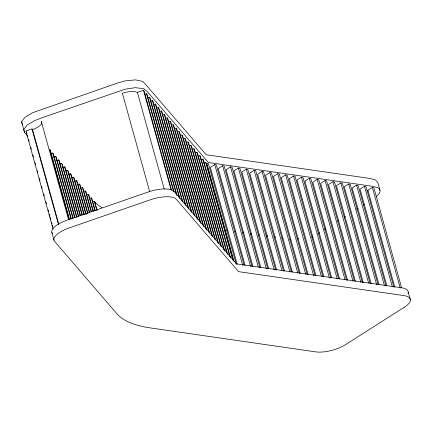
<?xml version="1.0" encoding="UTF-8"?>
<svg xmlns="http://www.w3.org/2000/svg" width="432" height="432" viewBox="0 0 432 432"><rect width="100%" height="100%" fill="white"/><g stroke="black" fill="none" stroke-linecap="round" stroke-linejoin="round"><path stroke-width="0.65" d="M27.988 136.523L24.581 132.565L21.6 121.727L25.018 117.234L32.454 112.768L116.753 83.29L125.572 80.8L135.578 79.882L142.592 81.367L145.395 84.132L206.199 154.737L369.463 178.389L375.052 179.669L377.795 182.412L379.993 190.318M244.01 264.854L216.27 164.83L214.769 164.608L210.346 167.422L237.19 264.2M252.072 266.647L224.149 165.969L222.647 165.753L218.225 168.566L245.068 265.345M259.951 267.786L232.027 167.108L230.526 166.892L226.103 169.706L252.947 266.485M267.646 268.283L239.906 168.253L238.405 168.032L233.987 170.845L260.825 267.629M275.708 270.07L247.784 169.393L246.283 169.177L241.866 171.99L268.704 268.769M283.586 271.215L255.663 170.537L254.162 170.316L249.745 173.129L276.583 269.908M291.281 271.706L263.542 171.677L262.04 171.461L257.623 174.274L284.461 271.053M299.344 273.494L271.42 172.816L269.919 172.6L265.502 175.414L292.34 272.192M307.222 274.639L279.299 173.961L277.798 173.74L273.38 176.553L300.218 273.337M314.923 275.13L287.183 175.1L285.676 174.884L281.259 177.698L308.097 274.477M322.979 276.923L295.061 176.245L293.555 176.024L289.138 178.837L315.976 275.616M330.858 278.062L302.94 177.385L301.433 177.169L297.016 179.982L323.854 276.761M226.654 230.931L227.756 230.224M338.558 278.554L310.819 178.524L309.312 178.308L304.895 181.121L331.733 277.9M234.533 232.07L235.634 231.368M346.615 280.346L318.697 179.669L317.191 179.447L312.773 182.261L339.611 279.045M242.411 233.21L244.069 232.157M354.316 280.838L326.576 180.808L325.069 180.592L320.652 183.406L347.49 280.184M250.29 234.355L251.392 233.653M362.372 282.631L334.454 181.953L332.948 181.732L328.531 184.545L355.369 281.324M258.169 235.494L259.276 234.792M370.251 283.77L342.333 183.092L340.826 182.876L336.409 185.69L363.247 282.469M266.047 236.639L267.705 235.58M377.951 284.261L350.212 184.232L348.705 184.016L344.288 186.829L371.126 283.608M273.926 237.778L275.584 236.725M386.008 286.054L358.09 185.377L356.584 185.155L352.166 187.969L379.004 284.753M281.804 238.918L282.911 238.216M393.887 287.194L365.969 186.516L364.462 186.3L360.045 189.113L386.883 285.892M289.683 240.062L290.79 239.36M366.93 190.939A13.041 4.779 -15.5 0 1 367.924 190.253L372.341 187.439L373.847 187.661L401.587 287.685M317.93 233.831L319.567 232.794M324.578 229.603L325.712 228.879M337.765 221.211L338.839 220.52M344.212 217.102L345.281 216.421M356.443 209.315L358.02 208.31M363.285 204.962L364.333 204.293M311.661 237.346L312.822 236.725M58.876 224.564L32.535 129.573L31.968 128.914L25.882 131.02L53.082 229.1M171.607 190.285L144.045 90.909L143.483 90.25L137.398 92.356L164.236 189.14M144.623 94.327L146.448 93.695L147.015 94.349L174.031 191.781M147.587 97.772L149.413 97.141L149.98 97.794L177.001 195.226M150.552 101.212L152.377 100.58L152.944 101.239L179.966 198.671M153.522 104.657L155.347 104.026L155.909 104.684L182.93 202.111M156.487 108.103L158.312 107.471L158.879 108.13L185.895 205.556M159.451 111.548L161.276 110.916L161.843 111.569L188.865 209.002M50.906 153.657L52.731 153.02L53.298 153.679L71.307 218.635M162.416 114.993L164.241 114.361L164.808 115.015L191.83 212.447M53.87 157.097L55.696 156.465L56.263 157.124L73.192 218.182M165.386 118.433L167.211 117.801L167.773 118.46L194.794 215.892M56.835 160.542L58.66 159.91L59.227 160.569L75.076 217.728M168.35 121.878L170.176 121.246L170.743 121.905L197.942 219.985M59.805 163.987L61.625 163.355L62.192 164.014L76.966 217.274M171.315 125.323L173.14 124.691L173.707 125.35L200.907 223.425M62.77 167.432L64.595 166.801L65.162 167.454L78.667 216.173M174.28 128.768L176.105 128.137L176.672 128.79L203.872 226.87M65.734 170.878L67.559 170.24L68.126 170.899L80.552 215.719M177.25 132.214L179.075 131.576L179.636 132.235L206.836 230.315M68.699 174.317L70.524 173.686L71.091 174.344L82.258 214.618M180.214 135.653L182.039 135.022L182.606 135.68L209.623 233.113M71.669 177.763L73.489 177.131L74.056 177.79L84.326 214.812M183.179 139.099L185.004 138.467L185.571 139.126L212.593 236.552M75.238 180.997L76.459 180.576L77.026 181.235L86.211 214.358M186.143 142.544L187.969 141.912L188.536 142.571L215.557 239.998M77.598 184.653L79.423 184.021L79.99 184.675L87.917 213.257M189.718 145.778L190.939 145.357L191.506 146.011L218.522 243.443M80.563 188.098L82.388 187.461L82.955 188.12L89.618 212.155M192.078 149.434L193.903 148.797L194.47 149.456L221.308 246.24M83.533 191.538L85.352 190.906L85.919 191.565L91.503 211.702M195.043 152.874L196.868 152.242L197.435 152.901L224.635 250.981M86.497 194.983L88.322 194.351L88.889 195.01L93.393 211.248M198.013 156.319L199.832 155.687L200.399 156.346L227.599 254.426M89.462 198.428L91.287 197.797L91.854 198.455L95.278 210.794M200.977 159.764L202.802 159.133L203.369 159.791L230.569 257.866M92.426 201.874L94.252 201.242L94.819 201.895A121.705 44.604 -15.5 0 0 102.049 207.695M203.942 163.21L205.767 162.578L206.334 163.231L233.35 260.663M21.6 121.727L22.556 124.929M408.24 292.118L410.4 299.911M372.341 187.439L400.264 288.117M367.924 190.253L394.794 287.145M364.462 186.3L392.202 286.33M356.584 185.155L384.323 285.185M348.705 184.016L376.628 284.693M340.826 182.876L368.566 282.901M332.948 181.732L360.871 282.409M325.069 180.592L352.993 281.27M317.191 179.447L344.93 279.477M309.312 178.308L337.23 278.986M301.433 177.169L329.351 277.846M293.555 176.024L321.295 276.053M285.676 174.884L313.594 275.562M277.798 173.74L305.716 274.417M269.919 172.6L297.659 272.63M262.04 171.461L289.958 272.138M254.162 170.316L281.902 270.346M246.283 169.177L274.201 269.854M238.405 168.032L266.323 268.709M230.526 166.892L258.266 266.922M222.647 165.753L250.565 266.431M214.769 164.608L242.687 265.286M236.315 264.362L208.391 163.685L206.89 163.469L234.09 261.549M205.767 162.578L232.789 260.005M202.802 159.133L229.819 256.559M199.832 155.687L226.854 253.12M196.868 152.242L223.889 249.674M193.903 148.797L220.925 246.229M190.939 145.357L217.955 242.784M187.969 141.912L214.99 239.339M185.004 138.467L212.026 235.899M182.039 135.022L209.061 232.454M179.075 131.576L206.091 229.009M176.105 128.137L203.126 225.563M173.14 124.691L200.34 222.772M170.176 121.246L197.197 218.678M167.211 117.801L194.227 215.233M164.241 114.361L191.263 211.788M161.276 110.916L188.298 208.343M158.312 107.471L185.328 204.898M155.347 104.026L182.363 201.458M152.377 100.58L179.399 198.013M149.413 97.141L176.612 195.215M146.448 93.695L173.648 191.776M143.483 90.25L171.04 189.626M149.602 191.371L122.402 93.29A13.041 4.779 -15.5 0 1 137.506 92.599M94.819 201.895L97.162 210.341M94.252 201.242L96.773 210.335M91.287 197.797L94.889 210.789M88.322 194.351L93.004 211.237M85.352 190.906L91.12 211.691M82.388 187.461L89.413 212.798M79.423 184.021L87.529 213.246M76.459 180.576L85.822 214.353M73.489 177.131L83.938 214.807M70.524 173.686L82.053 215.255M67.559 170.24L80.168 215.708M64.595 166.801L78.462 216.815M61.625 163.355L76.577 217.264M58.66 159.91L74.693 217.717M55.696 156.465L72.808 218.171M52.731 153.02L71.102 219.272M69.606 219.737L50.328 150.233L49.761 149.58L69.217 219.726M68.526 219.569L41.299 121.408A13.041 4.779 -15.5 0 1 32.535 129.573M31.968 128.914L58.444 224.397M26.449 131.679L26.989 133.628M28.615 139.477L29.155 141.421M30.775 147.269L31.315 149.218M32.935 155.061L33.475 157.01M35.1 162.859L35.64 164.808M37.26 170.651L37.8 172.6M39.42 178.448L39.96 180.392M41.58 186.241L42.12 188.19M43.745 194.033L44.285 195.982M45.905 201.83L46.445 203.78M48.065 209.623L48.605 211.572M49.329 214.169L49.869 216.119M50.231 217.42L50.771 219.364M51.489 221.967L52.029 223.911M52.391 225.212L52.931 227.162M51.829 232.394L53.995 240.192M24.581 132.565L23.76 129.508L27.124 125.069L34.403 120.663L43.081 117.374L125.091 89.213L135.297 87.669L143.635 88.7L147.134 91.433L208.359 162.529L371.984 186.235L377.422 187.558A21.638 7.927 -15.5 0 1 376.218 196.533M408.067 293.285A21.735 7.965 -15.5 0 0 401.917 287.831L236.461 263.855L174.177 191.533A21.735 7.965 -15.5 0 0 148.235 191.986L67.138 220.104A21.735 7.965 -15.5 0 0 52.526 233.712M298.334 238.702A13.041 4.779 -15.5 0 1 297.038 238.907M404.39 307.179L345.481 344.682A21.735 7.965 -15.5 0 1 315.711 351.88L150.255 327.904A130.405 47.795 -15.5 0 1 116.969 313.832L54.686 241.504A21.735 7.965 -15.5 0 1 69.298 227.902L150.401 199.778A21.735 7.965 -15.5 0 1 176.337 199.325L238.621 271.652L404.077 295.623A21.735 7.965 -15.5 0 1 404.39 307.179"/></g></svg>
